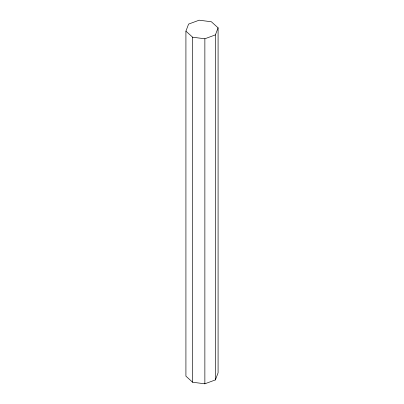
<?xml version="1.0" encoding="UTF-8"?>
<svg xmlns="http://www.w3.org/2000/svg" width="404" height="404" viewBox="0 0 404 404"><rect width="100%" height="100%" fill="white"/><g stroke="black" fill="none" stroke-linecap="round" stroke-linejoin="round"><path stroke-width="0.61" d="M185.916 31.143L188.597 24.089L199.137 20.2L211.348 21.75L218.084 27.831L218.084 372.857L215.403 379.911L204.863 383.8L192.652 382.25L185.916 376.169L185.916 31.143L192.652 37.224L204.863 38.774L215.403 34.885L218.084 27.831M215.403 34.885L215.403 379.911M204.863 38.774L204.863 383.8M192.652 37.224L192.652 382.25"/></g></svg>
